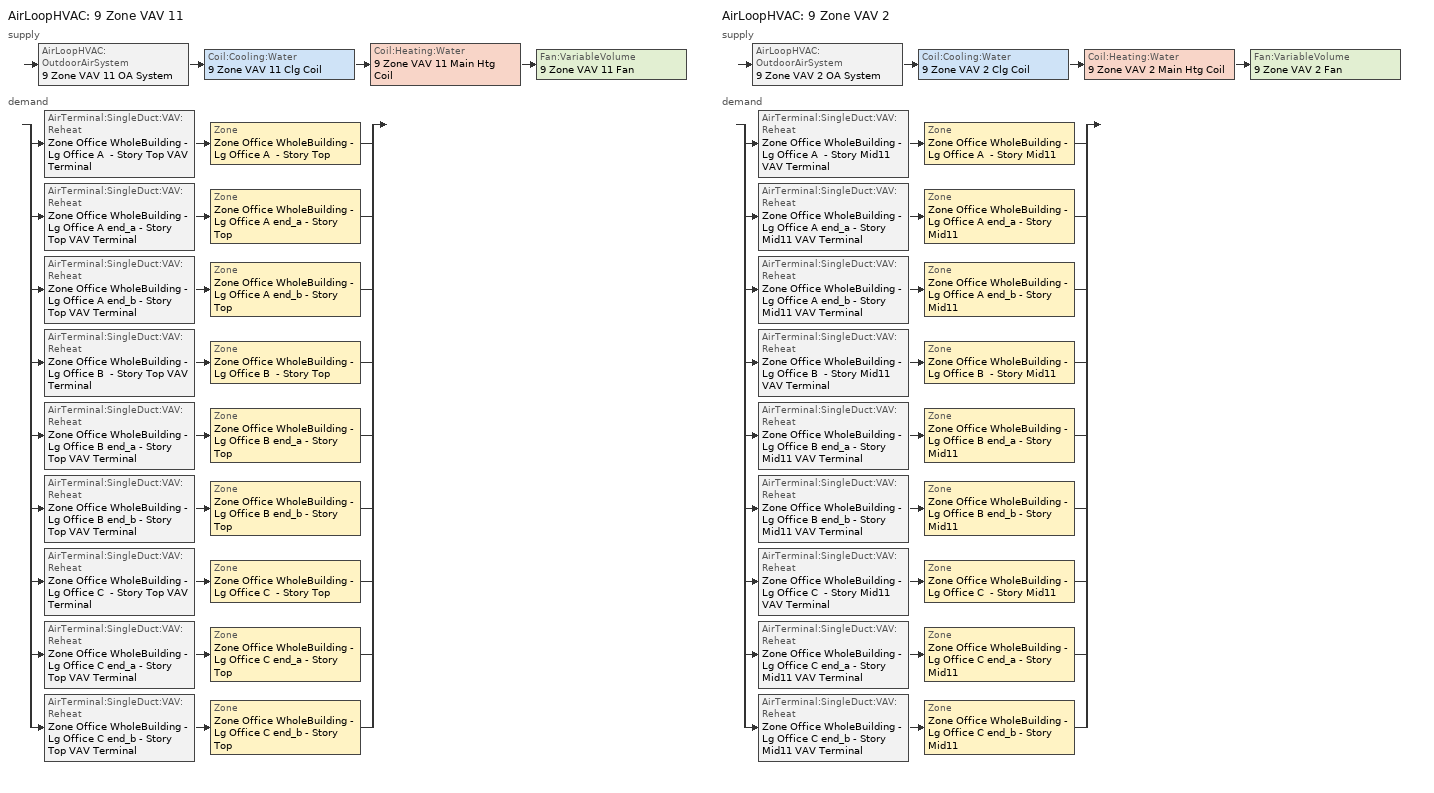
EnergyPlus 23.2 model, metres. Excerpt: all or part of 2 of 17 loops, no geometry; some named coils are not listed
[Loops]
AirLoopHVAC '9 Zone VAV 11'
 supply: AirLoopHVAC:OutdoorAirSystem '9 Zone VAV 11 OA System' > Coil:Cooling:Water '9 Zone VAV 11 Clg Coil' > Coil:Heating:Water '9 Zone VAV 11 Main Htg Coil' > Fan:VariableVolume '9 Zone VAV 11 Fan'
 demand: split
  | AirTerminal:SingleDuct:VAV:Reheat 'Zone Office WholeBuilding - Lg Office A  - Story Top VAV Terminal' > Zone 'Zone Office WholeBuilding - Lg Office A  - Story Top'
  | AirTerminal:SingleDuct:VAV:Reheat 'Zone Office WholeBuilding - Lg Office A end_a - Story Top VAV Terminal' > Zone 'Zone Office WholeBuilding - Lg Office A end_a - Story Top'
  | AirTerminal:SingleDuct:VAV:Reheat 'Zone Office WholeBuilding - Lg Office A end_b - Story Top VAV Terminal' > Zone 'Zone Office WholeBuilding - Lg Office A end_b - Story Top'
  | AirTerminal:SingleDuct:VAV:Reheat 'Zone Office WholeBuilding - Lg Office B  - Story Top VAV Terminal' > Zone 'Zone Office WholeBuilding - Lg Office B  - Story Top'
  | AirTerminal:SingleDuct:VAV:Reheat 'Zone Office WholeBuilding - Lg Office B end_a - Story Top VAV Terminal' > Zone 'Zone Office WholeBuilding - Lg Office B end_a - Story Top'
  | AirTerminal:SingleDuct:VAV:Reheat 'Zone Office WholeBuilding - Lg Office B end_b - Story Top VAV Terminal' > Zone 'Zone Office WholeBuilding - Lg Office B end_b - Story Top'
  | AirTerminal:SingleDuct:VAV:Reheat 'Zone Office WholeBuilding - Lg Office C  - Story Top VAV Terminal' > Zone 'Zone Office WholeBuilding - Lg Office C  - Story Top'
  | AirTerminal:SingleDuct:VAV:Reheat 'Zone Office WholeBuilding - Lg Office C end_a - Story Top VAV Terminal' > Zone 'Zone Office WholeBuilding - Lg Office C end_a - Story Top'
  | AirTerminal:SingleDuct:VAV:Reheat 'Zone Office WholeBuilding - Lg Office C end_b - Story Top VAV Terminal' > Zone 'Zone Office WholeBuilding - Lg Office C end_b - Story Top'
AirLoopHVAC '9 Zone VAV 2'
 supply: AirLoopHVAC:OutdoorAirSystem '9 Zone VAV 2 OA System' > Coil:Cooling:Water '9 Zone VAV 2 Clg Coil' > Coil:Heating:Water '9 Zone VAV 2 Main Htg Coil' > Fan:VariableVolume '9 Zone VAV 2 Fan'
 demand: split
  | AirTerminal:SingleDuct:VAV:Reheat 'Zone Office WholeBuilding - Lg Office A  - Story Mid11 VAV Terminal' > Zone 'Zone Office WholeBuilding - Lg Office A  - Story Mid11'
  | AirTerminal:SingleDuct:VAV:Reheat 'Zone Office WholeBuilding - Lg Office A end_a - Story Mid11 VAV Terminal' > Zone 'Zone Office WholeBuilding - Lg Office A end_a - Story Mid11'
  | AirTerminal:SingleDuct:VAV:Reheat 'Zone Office WholeBuilding - Lg Office A end_b - Story Mid11 VAV Terminal' > Zone 'Zone Office WholeBuilding - Lg Office A end_b - Story Mid11'
  | AirTerminal:SingleDuct:VAV:Reheat 'Zone Office WholeBuilding - Lg Office B  - Story Mid11 VAV Terminal' > Zone 'Zone Office WholeBuilding - Lg Office B  - Story Mid11'
  | AirTerminal:SingleDuct:VAV:Reheat 'Zone Office WholeBuilding - Lg Office B end_a - Story Mid11 VAV Terminal' > Zone 'Zone Office WholeBuilding - Lg Office B end_a - Story Mid11'
  | AirTerminal:SingleDuct:VAV:Reheat 'Zone Office WholeBuilding - Lg Office B end_b - Story Mid11 VAV Terminal' > Zone 'Zone Office WholeBuilding - Lg Office B end_b - Story Mid11'
  | AirTerminal:SingleDuct:VAV:Reheat 'Zone Office WholeBuilding - Lg Office C  - Story Mid11 VAV Terminal' > Zone 'Zone Office WholeBuilding - Lg Office C  - Story Mid11'
  | AirTerminal:SingleDuct:VAV:Reheat 'Zone Office WholeBuilding - Lg Office C end_a - Story Mid11 VAV Terminal' > Zone 'Zone Office WholeBuilding - Lg Office C end_a - Story Mid11'
  | AirTerminal:SingleDuct:VAV:Reheat 'Zone Office WholeBuilding - Lg Office C end_b - Story Mid11 VAV Terminal' > Zone 'Zone Office WholeBuilding - Lg Office C end_b - Story Mid11'
[ZoneControl:Thermostat] Temperature Difference Between Cutout And Setpoint {deltaC}=0
Name | Zone or ZoneList | Control Type Schedule | Control 1
Zone Office WholeBuilding - Lg Office A  - Story Mid11 Thermostat | Zone Office WholeBuilding - Lg Office A  - Story Mid11 | Zone Office WholeBuilding - Lg Office A  - Story Mid11 Thermostat Schedule | Office WholeBuilding - Lg Office - ComStock DOE Ref Pre-1980 Thermostat 3
Zone Office WholeBuilding - Lg Office A  - Story Top Thermostat | Zone Office WholeBuilding - Lg Office A  - Story Top | Zone Office WholeBuilding - Lg Office A  - Story Top Thermostat Schedule | Office WholeBuilding - Lg Office - ComStock DOE Ref Pre-1980 Thermostat 12
Zone Office WholeBuilding - Lg Office A end_a - Story Mid11 Thermostat | Zone Office WholeBuilding - Lg Office A end_a - Story Mid11 | Zone Office WholeBuilding - Lg Office A end_a - Story Mid11 Thermostat Schedule | Office WholeBuilding - Lg Office - ComStock DOE Ref Pre-1980 Thermostat 16
Zone Office WholeBuilding - Lg Office A end_a - Story Top Thermostat | Zone Office WholeBuilding - Lg Office A end_a - Story Top | Zone Office WholeBuilding - Lg Office A end_a - Story Top Thermostat Schedule | Office WholeBuilding - Lg Office - ComStock DOE Ref Pre-1980 Thermostat 25
Zone Office WholeBuilding - Lg Office A end_b - Story Mid11 Thermostat | Zone Office WholeBuilding - Lg Office A end_b - Story Mid11 | Zone Office WholeBuilding - Lg Office A end_b - Story Mid11 Thermostat Schedule | Office WholeBuilding - Lg Office - ComStock DOE Ref Pre-1980 Thermostat 28
Zone Office WholeBuilding - Lg Office A end_b - Story Top Thermostat | Zone Office WholeBuilding - Lg Office A end_b - Story Top | Zone Office WholeBuilding - Lg Office A end_b - Story Top Thermostat Schedule | Office WholeBuilding - Lg Office - ComStock DOE Ref Pre-1980 Thermostat 37
Zone Office WholeBuilding - Lg Office B  - Story Mid11 Thermostat | Zone Office WholeBuilding - Lg Office B  - Story Mid11 | Zone Office WholeBuilding - Lg Office B  - Story Mid11 Thermostat Schedule | Office WholeBuilding - Lg Office - ComStock DOE Ref Pre-1980 Thermostat 41
Zone Office WholeBuilding - Lg Office B  - Story Top Thermostat | Zone Office WholeBuilding - Lg Office B  - Story Top | Zone Office WholeBuilding - Lg Office B  - Story Top Thermostat Schedule | Office WholeBuilding - Lg Office - ComStock DOE Ref Pre-1980 Thermostat 50
Zone Office WholeBuilding - Lg Office B end_a - Story Mid11 Thermostat | Zone Office WholeBuilding - Lg Office B end_a - Story Mid11 | Zone Office WholeBuilding - Lg Office B end_a - Story Mid11 Thermostat Schedule | Office WholeBuilding - Lg Office - ComStock DOE Ref Pre-1980 Thermostat 54
Zone Office WholeBuilding - Lg Office B end_a - Story Top Thermostat | Zone Office WholeBuilding - Lg Office B end_a - Story Top | Zone Office WholeBuilding - Lg Office B end_a - Story Top Thermostat Schedule | Office WholeBuilding - Lg Office - ComStock DOE Ref Pre-1980 Thermostat 63
Zone Office WholeBuilding - Lg Office B end_b - Story Mid11 Thermostat | Zone Office WholeBuilding - Lg Office B end_b - Story Mid11 | Zone Office WholeBuilding - Lg Office B end_b - Story Mid11 Thermostat Schedule | Office WholeBuilding - Lg Office - ComStock DOE Ref Pre-1980 Thermostat 66
Zone Office WholeBuilding - Lg Office B end_b - Story Top Thermostat | Zone Office WholeBuilding - Lg Office B end_b - Story Top | Zone Office WholeBuilding - Lg Office B end_b - Story Top Thermostat Schedule | Office WholeBuilding - Lg Office - ComStock DOE Ref Pre-1980 Thermostat 75
Zone Office WholeBuilding - Lg Office C  - Story Mid11 Thermostat | Zone Office WholeBuilding - Lg Office C  - Story Mid11 | Zone Office WholeBuilding - Lg Office C  - Story Mid11 Thermostat Schedule | Office WholeBuilding - Lg Office - ComStock DOE Ref Pre-1980 Thermostat 79
Zone Office WholeBuilding - Lg Office C  - Story Top Thermostat | Zone Office WholeBuilding - Lg Office C  - Story Top | Zone Office WholeBuilding - Lg Office C  - Story Top Thermostat Schedule | Office WholeBuilding - Lg Office - ComStock DOE Ref Pre-1980 Thermostat 88
Zone Office WholeBuilding - Lg Office C end_a - Story Mid11 Thermostat | Zone Office WholeBuilding - Lg Office C end_a - Story Mid11 | Zone Office WholeBuilding - Lg Office C end_a - Story Mid11 Thermostat Schedule | Office WholeBuilding - Lg Office - ComStock DOE Ref Pre-1980 Thermostat 92
Zone Office WholeBuilding - Lg Office C end_a - Story Top Thermostat | Zone Office WholeBuilding - Lg Office C end_a - Story Top | Zone Office WholeBuilding - Lg Office C end_a - Story Top Thermostat Schedule | Office WholeBuilding - Lg Office - ComStock DOE Ref Pre-1980 Thermostat 101
Zone Office WholeBuilding - Lg Office C end_b - Story Mid11 Thermostat | Zone Office WholeBuilding - Lg Office C end_b - Story Mid11 | Zone Office WholeBuilding - Lg Office C end_b - Story Mid11 Thermostat Schedule | Office WholeBuilding - Lg Office - ComStock DOE Ref Pre-1980 Thermostat 104
Zone Office WholeBuilding - Lg Office C end_b - Story Top Thermostat | Zone Office WholeBuilding - Lg Office C end_b - Story Top | Zone Office WholeBuilding - Lg Office C end_b - Story Top Thermostat Schedule | Office WholeBuilding - Lg Office - ComStock DOE Ref Pre-1980 Thermostat 113
[ThermostatSetpoint:DualSetpoint] Heating Setpoint Temperature Schedule=Large Office HtgSetp; Cooling Setpoint Temperature Schedule=Large Office ClgSetp
Office WholeBuilding - Lg Office - ComStock DOE Ref Pre-1980 Thermostat 3; Office WholeBuilding - Lg Office - ComStock DOE Ref Pre-1980 Thermostat 12; Office WholeBuilding - Lg Office - ComStock DOE Ref Pre-1980 Thermostat 16; Office WholeBuilding - Lg Office - ComStock DOE Ref Pre-1980 Thermostat 25; Office WholeBuilding - Lg Office - ComStock DOE Ref Pre-1980 Thermostat 28; Office WholeBuilding - Lg Office - ComStock DOE Ref Pre-1980 Thermostat 37; Office WholeBuilding - Lg Office - ComStock DOE Ref Pre-1980 Thermostat 41; Office WholeBuilding - Lg Office - ComStock DOE Ref Pre-1980 Thermostat 50; Office WholeBuilding - Lg Office - ComStock DOE Ref Pre-1980 Thermostat 54; Office WholeBuilding - Lg Office - ComStock DOE Ref Pre-1980 Thermostat 63; Office WholeBuilding - Lg Office - ComStock DOE Ref Pre-1980 Thermostat 66; Office WholeBuilding - Lg Office - ComStock DOE Ref Pre-1980 Thermostat 75; Office WholeBuilding - Lg Office - ComStock DOE Ref Pre-1980 Thermostat 79; Office WholeBuilding - Lg Office - ComStock DOE Ref Pre-1980 Thermostat 88; Office WholeBuilding - Lg Office - ComStock DOE Ref Pre-1980 Thermostat 92; Office WholeBuilding - Lg Office - ComStock DOE Ref Pre-1980 Thermostat 101; Office WholeBuilding - Lg Office - ComStock DOE Ref Pre-1980 Thermostat 104; Office WholeBuilding - Lg Office - ComStock DOE Ref Pre-1980 Thermostat 113
[AirTerminal:SingleDuct:VAV:Reheat] Availability Schedule=Always On Discrete; Maximum Air Flow Rate {m3/s}=Autosize; Zone Minimum Air Flow Input Method=Constant; Constant Minimum Air Flow Fraction=0.3; Fixed Minimum Air Flow Rate {m3/s}=0; Maximum Hot Water or Steam Flow Rate {m3/s}=Autosize; Minimum Hot Water or Steam Flow Rate {m3/s}=0; Convergence Tolerance=0.001; Damper Heating Action=Normal; Maximum Flow per Zone Floor Area During Reheat {m3/s-m2}=Autocalculate; Maximum Flow Fraction During Reheat=Autocalculate; Maximum Reheat Air Temperature {C}=40
Name | Reheat Coil
Zone Office WholeBuilding - Lg Office A  - Story Mid11 VAV Terminal | Zone Office WholeBuilding - Lg Office A  - Story Mid11 Reheat Coil
Zone Office WholeBuilding - Lg Office A  - Story Top VAV Terminal | Zone Office WholeBuilding - Lg Office A  - Story Top Reheat Coil
Zone Office WholeBuilding - Lg Office A end_a - Story Mid11 VAV Terminal | Zone Office WholeBuilding - Lg Office A end_a - Story Mid11 Reheat Coil
Zone Office WholeBuilding - Lg Office A end_a - Story Top VAV Terminal | Zone Office WholeBuilding - Lg Office A end_a - Story Top Reheat Coil
Zone Office WholeBuilding - Lg Office A end_b - Story Mid11 VAV Terminal | Zone Office WholeBuilding - Lg Office A end_b - Story Mid11 Reheat Coil
Zone Office WholeBuilding - Lg Office A end_b - Story Top VAV Terminal | Zone Office WholeBuilding - Lg Office A end_b - Story Top Reheat Coil
Zone Office WholeBuilding - Lg Office B  - Story Mid11 VAV Terminal | Zone Office WholeBuilding - Lg Office B  - Story Mid11 Reheat Coil
Zone Office WholeBuilding - Lg Office B  - Story Top VAV Terminal | Zone Office WholeBuilding - Lg Office B  - Story Top Reheat Coil
Zone Office WholeBuilding - Lg Office B end_a - Story Mid11 VAV Terminal | Zone Office WholeBuilding - Lg Office B end_a - Story Mid11 Reheat Coil
Zone Office WholeBuilding - Lg Office B end_a - Story Top VAV Terminal | Zone Office WholeBuilding - Lg Office B end_a - Story Top Reheat Coil
Zone Office WholeBuilding - Lg Office B end_b - Story Mid11 VAV Terminal | Zone Office WholeBuilding - Lg Office B end_b - Story Mid11 Reheat Coil
Zone Office WholeBuilding - Lg Office B end_b - Story Top VAV Terminal | Zone Office WholeBuilding - Lg Office B end_b - Story Top Reheat Coil
Zone Office WholeBuilding - Lg Office C  - Story Mid11 VAV Terminal | Zone Office WholeBuilding - Lg Office C  - Story Mid11 Reheat Coil
Zone Office WholeBuilding - Lg Office C  - Story Top VAV Terminal | Zone Office WholeBuilding - Lg Office C  - Story Top Reheat Coil
Zone Office WholeBuilding - Lg Office C end_a - Story Mid11 VAV Terminal | Zone Office WholeBuilding - Lg Office C end_a - Story Mid11 Reheat Coil
Zone Office WholeBuilding - Lg Office C end_a - Story Top VAV Terminal | Zone Office WholeBuilding - Lg Office C end_a - Story Top Reheat Coil
Zone Office WholeBuilding - Lg Office C end_b - Story Mid11 VAV Terminal | Zone Office WholeBuilding - Lg Office C end_b - Story Mid11 Reheat Coil
Zone Office WholeBuilding - Lg Office C end_b - Story Top VAV Terminal | Zone Office WholeBuilding - Lg Office C end_b - Story Top Reheat Coil
[Coil:Heating:Water] Availability Schedule=Always On Discrete; U-Factor Times Area Value {W/K}=Autosize; Maximum Water Flow Rate {m3/s}=Autosize; Performance Input Method=UFactorTimesAreaAndDesignWaterFlowRate; Rated Capacity {W}=Autosize; Rated Inlet Water Temperature {C}=82.2222; Rated Inlet Air Temperature {C}=7.22222; Rated Outlet Water Temperature {C}=71.1111; Rated Outlet Air Temperature {C}=12.7778; Rated Ratio for Air and Water Convection=0.5
9 Zone VAV 11 Main Htg Coil; 9 Zone VAV 2 Main Htg Coil
[Zone equipment]
Zone Office WholeBuilding - Lg Office A  - Story Mid11: Zone Office WholeBuilding - Lg Office A  - Story Mid11 VAV Terminal
Zone Office WholeBuilding - Lg Office A  - Story Top: Zone Office WholeBuilding - Lg Office A  - Story Top VAV Terminal
Zone Office WholeBuilding - Lg Office A end_a - Story Mid11: Zone Office WholeBuilding - Lg Office A end_a - Story Mid11 VAV Terminal
Zone Office WholeBuilding - Lg Office A end_a - Story Top: Zone Office WholeBuilding - Lg Office A end_a - Story Top VAV Terminal
Zone Office WholeBuilding - Lg Office A end_b - Story Mid11: Zone Office WholeBuilding - Lg Office A end_b - Story Mid11 VAV Terminal
Zone Office WholeBuilding - Lg Office A end_b - Story Top: Zone Office WholeBuilding - Lg Office A end_b - Story Top VAV Terminal
Zone Office WholeBuilding - Lg Office B  - Story Mid11: Zone Office WholeBuilding - Lg Office B  - Story Mid11 VAV Terminal
Zone Office WholeBuilding - Lg Office B  - Story Top: Zone Office WholeBuilding - Lg Office B  - Story Top VAV Terminal
Zone Office WholeBuilding - Lg Office B end_a - Story Mid11: Zone Office WholeBuilding - Lg Office B end_a - Story Mid11 VAV Terminal
Zone Office WholeBuilding - Lg Office B end_a - Story Top: Zone Office WholeBuilding - Lg Office B end_a - Story Top VAV Terminal
Zone Office WholeBuilding - Lg Office B end_b - Story Mid11: Zone Office WholeBuilding - Lg Office B end_b - Story Mid11 VAV Terminal
Zone Office WholeBuilding - Lg Office B end_b - Story Top: Zone Office WholeBuilding - Lg Office B end_b - Story Top VAV Terminal
Zone Office WholeBuilding - Lg Office C  - Story Mid11: Zone Office WholeBuilding - Lg Office C  - Story Mid11 VAV Terminal
Zone Office WholeBuilding - Lg Office C  - Story Top: Zone Office WholeBuilding - Lg Office C  - Story Top VAV Terminal
Zone Office WholeBuilding - Lg Office C end_a - Story Mid11: Zone Office WholeBuilding - Lg Office C end_a - Story Mid11 VAV Terminal
Zone Office WholeBuilding - Lg Office C end_a - Story Top: Zone Office WholeBuilding - Lg Office C end_a - Story Top VAV Terminal
Zone Office WholeBuilding - Lg Office C end_b - Story Mid11: Zone Office WholeBuilding - Lg Office C end_b - Story Mid11 VAV Terminal
Zone Office WholeBuilding - Lg Office C end_b - Story Top: Zone Office WholeBuilding - Lg Office C end_b - Story Top VAV Terminal
[Sizing:Zone] Zone Cooling Design Supply Air Temperature Input Method=SupplyAirTemperature; Zone Cooling Design Supply Air Temperature {C}=12.7778; Zone Cooling Design Supply Air Temperature Difference {deltaC}=11.11; Zone Heating Design Supply Air Temperature Input Method=SupplyAirTemperature; Zone Heating Design Supply Air Temperature {C}=40; Zone Heating Design Supply Air Temperature Difference {deltaC}=11.11; Zone Cooling Design Supply Air Humidity Ratio {kgWater/kgDryAir}=0.0085; Zone Heating Design Supply Air Humidity Ratio {kgWater/kgDryAir}=0.008; Cooling Design Air Flow Method=DesignDayWithLimit; Cooling Design Air Flow Rate {m3/s}=0; Cooling Minimum Air Flow per Zone Floor Area {m3/s-m2}=0.000762; Cooling Minimum Air Flow {m3/s}=0; Cooling Minimum Air Flow Fraction=0; Heating Design Air Flow Method=DesignDay; Heating Design Air Flow Rate {m3/s}=0; Heating Maximum Air Flow per Zone Floor Area {m3/s-m2}=0.002032; Heating Maximum Air Flow {m3/s}=0.141576; Heating Maximum Air Flow Fraction=0.3; Account for Dedicated Outdoor Air System=No; Zone Load Sizing Method=Sensible Load Only No Latent Load; Zone Latent Cooling Design Supply Air Humidity Ratio Input Method=HumidityRatioDifference; Zone Cooling Design Supply Air Humidity Ratio Difference {kgWater/kgDryAir}=0.005; Zone Latent Heating Design Supply Air Humidity Ratio Input Method=HumidityRatioDifference; Zone Humidification Design Supply Air Humidity Ratio Difference {kgWater/kgDryAir}=0.005
Name | Design Specification Outdoor Air Object
Zone Office WholeBuilding - Lg Office A  - Story Mid11 | Zone Office WholeBuilding - Lg Office A  - Story Mid11 DSOA Space List
Zone Office WholeBuilding - Lg Office A  - Story Top | Zone Office WholeBuilding - Lg Office A  - Story Top DSOA Space List
Zone Office WholeBuilding - Lg Office A end_a - Story Mid11 | Zone Office WholeBuilding - Lg Office A end_a - Story Mid11 DSOA Space List
Zone Office WholeBuilding - Lg Office A end_a - Story Top | Zone Office WholeBuilding - Lg Office A end_a - Story Top DSOA Space List
Zone Office WholeBuilding - Lg Office A end_b - Story Mid11 | Zone Office WholeBuilding - Lg Office A end_b - Story Mid11 DSOA Space List
Zone Office WholeBuilding - Lg Office A end_b - Story Top | Zone Office WholeBuilding - Lg Office A end_b - Story Top DSOA Space List
Zone Office WholeBuilding - Lg Office B  - Story Mid11 | Zone Office WholeBuilding - Lg Office B  - Story Mid11 DSOA Space List
Zone Office WholeBuilding - Lg Office B  - Story Top | Zone Office WholeBuilding - Lg Office B  - Story Top DSOA Space List
Zone Office WholeBuilding - Lg Office B end_a - Story Mid11 | Zone Office WholeBuilding - Lg Office B end_a - Story Mid11 DSOA Space List
Zone Office WholeBuilding - Lg Office B end_a - Story Top | Zone Office WholeBuilding - Lg Office B end_a - Story Top DSOA Space List
Zone Office WholeBuilding - Lg Office B end_b - Story Mid11 | Zone Office WholeBuilding - Lg Office B end_b - Story Mid11 DSOA Space List
Zone Office WholeBuilding - Lg Office B end_b - Story Top | Zone Office WholeBuilding - Lg Office B end_b - Story Top DSOA Space List
Zone Office WholeBuilding - Lg Office C  - Story Mid11 | Zone Office WholeBuilding - Lg Office C  - Story Mid11 DSOA Space List
Zone Office WholeBuilding - Lg Office C  - Story Top | Zone Office WholeBuilding - Lg Office C  - Story Top DSOA Space List
Zone Office WholeBuilding - Lg Office C end_a - Story Mid11 | Zone Office WholeBuilding - Lg Office C end_a - Story Mid11 DSOA Space List
Zone Office WholeBuilding - Lg Office C end_a - Story Top | Zone Office WholeBuilding - Lg Office C end_a - Story Top DSOA Space List
Zone Office WholeBuilding - Lg Office C end_b - Story Mid11 | Zone Office WholeBuilding - Lg Office C end_b - Story Mid11 DSOA Space List
Zone Office WholeBuilding - Lg Office C end_b - Story Top | Zone Office WholeBuilding - Lg Office C end_b - Story Top DSOA Space List
[Controller:MechanicalVentilation] Availability Schedule=Always On Discrete; Demand Controlled Ventilation=No; System Outdoor Air Method=ZoneSum; Design Specification Outdoor Air Object Name 1=Office WholeBuilding - Lg Office Ventilation; Design Specification Outdoor Air Object Name 2=Office WholeBuilding - Lg Office Ventilation; Design Specification Outdoor Air Object Name 3=Office WholeBuilding - Lg Office Ventilation; Design Specification Outdoor Air Object Name 4=Office WholeBuilding - Lg Office Ventilation; Design Specification Outdoor Air Object Name 5=Office WholeBuilding - Lg Office Ventilation; Design Specification Outdoor Air Object Name 6=Office WholeBuilding - Lg Office Ventilation; Design Specification Outdoor Air Object Name 7=Office WholeBuilding - Lg Office Ventilation; Design Specification Outdoor Air Object Name 8=Office WholeBuilding - Lg Office Ventilation; Design Specification Outdoor Air Object Name 9=Office WholeBuilding - Lg Office Ventilation
Name | Zone or ZoneList Name 1 | Zone or ZoneList Name 2 | Zone or ZoneList Name 3 | Zone or ZoneList Name 4 | Zone or ZoneList Name 5 | Zone or ZoneList Name 6 | Zone or ZoneList Name 7 | Zone or ZoneList Name 8 | Zone or ZoneList Name 9
9 Zone VAV 2 Vent Controller | Zone Office WholeBuilding - Lg Office A  - Story Mid11 | Zone Office WholeBuilding - Lg Office A end_a - Story Mid11 | Zone Office WholeBuilding - Lg Office A end_b - Story Mid11 | Zone Office WholeBuilding - Lg Office B  - Story Mid11 | Zone Office WholeBuilding - Lg Office B end_a - Story Mid11 | Zone Office WholeBuilding - Lg Office B end_b - Story Mid11 | Zone Office WholeBuilding - Lg Office C  - Story Mid11 | Zone Office WholeBuilding - Lg Office C end_a - Story Mid11 | Zone Office WholeBuilding - Lg Office C end_b - Story Mid11
9 Zone VAV 11 Vent Controller | Zone Office WholeBuilding - Lg Office A  - Story Top | Zone Office WholeBuilding - Lg Office A end_a - Story Top | Zone Office WholeBuilding - Lg Office A end_b - Story Top | Zone Office WholeBuilding - Lg Office B  - Story Top | Zone Office WholeBuilding - Lg Office B end_a - Story Top | Zone Office WholeBuilding - Lg Office B end_b - Story Top | Zone Office WholeBuilding - Lg Office C  - Story Top | Zone Office WholeBuilding - Lg Office C end_a - Story Top | Zone Office WholeBuilding - Lg Office C end_b - Story Top
[DesignSpecification:OutdoorAir]
Office WholeBuilding - Lg Office Ventilation: Outdoor Air Method=Sum; Outdoor Air Flow per Person {m3/s-person}=0.00943895; Outdoor Air Flow per Zone Floor Area {m3/s-m2}=0; Outdoor Air Flow per Zone {m3/s}=0; Outdoor Air Flow Air Changes per Hour {1/hr}=0
[DesignSpecification:OutdoorAir:SpaceList] Space Design Specification Outdoor Air Object Name 1=Office WholeBuilding - Lg Office Ventilation
Name | Space Name 1
Zone Office WholeBuilding - Lg Office A  - Story Mid11 DSOA Space List | Office WholeBuilding - Lg Office A  - Story Mid11
Zone Office WholeBuilding - Lg Office A  - Story Top DSOA Space List | Office WholeBuilding - Lg Office A  - Story Top
Zone Office WholeBuilding - Lg Office A end_a - Story Mid11 DSOA Space List | Office WholeBuilding - Lg Office A end_a - Story Mid11
Zone Office WholeBuilding - Lg Office A end_a - Story Top DSOA Space List | Office WholeBuilding - Lg Office A end_a - Story Top
Zone Office WholeBuilding - Lg Office A end_b - Story Mid11 DSOA Space List | Office WholeBuilding - Lg Office A end_b - Story Mid11
Zone Office WholeBuilding - Lg Office A end_b - Story Top DSOA Space List | Office WholeBuilding - Lg Office A end_b - Story Top
Zone Office WholeBuilding - Lg Office B  - Story Mid11 DSOA Space List | Office WholeBuilding - Lg Office B  - Story Mid11
Zone Office WholeBuilding - Lg Office B  - Story Top DSOA Space List | Office WholeBuilding - Lg Office B  - Story Top
Zone Office WholeBuilding - Lg Office B end_a - Story Mid11 DSOA Space List | Office WholeBuilding - Lg Office B end_a - Story Mid11
Zone Office WholeBuilding - Lg Office B end_a - Story Top DSOA Space List | Office WholeBuilding - Lg Office B end_a - Story Top
Zone Office WholeBuilding - Lg Office B end_b - Story Mid11 DSOA Space List | Office WholeBuilding - Lg Office B end_b - Story Mid11
Zone Office WholeBuilding - Lg Office B end_b - Story Top DSOA Space List | Office WholeBuilding - Lg Office B end_b - Story Top
Zone Office WholeBuilding - Lg Office C  - Story Mid11 DSOA Space List | Office WholeBuilding - Lg Office C  - Story Mid11
Zone Office WholeBuilding - Lg Office C  - Story Top DSOA Space List | Office WholeBuilding - Lg Office C  - Story Top
Zone Office WholeBuilding - Lg Office C end_a - Story Mid11 DSOA Space List | Office WholeBuilding - Lg Office C end_a - Story Mid11
Zone Office WholeBuilding - Lg Office C end_a - Story Top DSOA Space List | Office WholeBuilding - Lg Office C end_a - Story Top
Zone Office WholeBuilding - Lg Office C end_b - Story Mid11 DSOA Space List | Office WholeBuilding - Lg Office C end_b - Story Mid11
Zone Office WholeBuilding - Lg Office C end_b - Story Top DSOA Space List | Office WholeBuilding - Lg Office C end_b - Story Top
[AirLoopHVAC] Design Supply Air Flow Rate {m3/s}=AutoSize; Design Return Air Flow Fraction of Supply Air Flow=1
9 Zone VAV 11; 9 Zone VAV 2
[Sizing:System] Type of Load to Size On=Sensible; Design Outdoor Air Flow Rate {m3/s}=Autosize; Central Heating Maximum System Air Flow Ratio=0.3; Preheat Design Temperature {C}=7.22222; Preheat Design Humidity Ratio {kgWater/kgDryAir}=0.008; Precool Design Temperature {C}=12.7778; Precool Design Humidity Ratio {kgWater/kgDryAir}=0.008; Central Cooling Design Supply Air Temperature {C}=12.7778; Central Heating Design Supply Air Temperature {C}=12.7778; Type of Zone Sum to Use=Coincident; 100% Outdoor Air in Cooling=No; 100% Outdoor Air in Heating=No; Central Cooling Design Supply Air Humidity Ratio {kgWater/kgDryAir}=0.0085; Central Heating Design Supply Air Humidity Ratio {kgWater/kgDryAir}=0.008; Cooling Supply Air Flow Rate Method=DesignDay; Cooling Supply Air Flow Rate {m3/s}=0; Cooling Supply Air Flow Rate Per Floor Area {m3/s-m2}=0.00996765; Cooling Fraction of Autosized Cooling Supply Air Flow Rate=1; Cooling Supply Air Flow Rate Per Unit Cooling Capacity {m3/s-W}=3.94755e-05; Heating Supply Air Flow Rate Method=DesignDay; Heating Supply Air Flow Rate {m3/s}=0; Heating Supply Air Flow Rate Per Floor Area {m3/s-m2}=0.00996765; Heating Fraction of Autosized Heating Supply Air Flow Rate=1; Heating Fraction of Autosized Cooling Supply Air Flow Rate=1; Heating Supply Air Flow Rate Per Unit Heating Capacity {m3/s-W}=3.15882e-05; System Outdoor Air Method=ZoneSum; Zone Maximum Outdoor Air Fraction=1; Cooling Design Capacity Method=CoolingDesignCapacity; Cooling Design Capacity {W}=Autosize; Cooling Design Capacity Per Floor Area {W/m2}=234.7; Fraction of Autosized Cooling Design Capacity=1; Heating Design Capacity Method=HeatingDesignCapacity; Heating Design Capacity {W}=Autosize; Heating Design Capacity Per Floor Area {W/m2}=157; Fraction of Autosized Heating Design Capacity=1; Central Cooling Capacity Control Method=OnOff; Occupant Diversity=Autosize
9 Zone VAV 11; 9 Zone VAV 2
[Controller:WaterCoil] Control Variable=Temperature; Actuator Variable=Flow; Maximum Actuated Flow {m3/s}=Autosize; Minimum Actuated Flow {m3/s}=0
Name | Action | Controller Convergence Tolerance {deltaC}
9 Zone VAV 11 Clg Coil Controller; 9 Zone VAV 2 Clg Coil Controller | Reverse | Autosize
9 Zone VAV 11 Main Htg Coil Controller; 9 Zone VAV 2 Main Htg Coil Controller | Normal | 0.0001
[Controller:OutdoorAir] Minimum Outdoor Air Flow Rate {m3/s}=Autosize; Maximum Outdoor Air Flow Rate {m3/s}=Autosize; Economizer Control Type=NoEconomizer; Economizer Control Action Type=ModulateFlow; Economizer Maximum Limit Dry-Bulb Temperature {C}=12.7778; Economizer Maximum Limit Enthalpy {J/kg}=64000; Lockout Type=LockoutWithHeating; Minimum Limit Type=FixedMinimum; Minimum Outdoor Air Schedule=Always On Discrete; High Humidity Control=No; Control High Indoor Humidity Based on Outdoor Humidity Ratio=Yes; Heat Recovery Bypass Control Type=BypassWhenWithinEconomizerLimits; Economizer Operation Staging=InterlockedWithMechanicalCooling
Name | Mechanical Ventilation Controller
9 Zone VAV 11 OA Controller | 9 Zone VAV 11 Vent Controller
9 Zone VAV 2 OA Controller | 9 Zone VAV 2 Vent Controller
[SetpointManager:MixedAir] Control Variable=Temperature
Name | Setpoint Node or NodeList
9 Zone VAV 11 Mixed Air Node OS Default SPM | 9 Zone VAV 11 Mixed Air Node
9 Zone VAV 11 Clg Coil Outlet Air Node OS Default SPM | 9 Zone VAV 11 Clg Coil Outlet Air Node
9 Zone VAV 11 Main Htg Coil Outlet Air Node OS Default SPM | 9 Zone VAV 11 Main Htg Coil Outlet Air Node
9 Zone VAV 2 Mixed Air Node OS Default SPM | 9 Zone VAV 2 Mixed Air Node
9 Zone VAV 2 Clg Coil Outlet Air Node OS Default SPM | 9 Zone VAV 2 Clg Coil Outlet Air Node
9 Zone VAV 2 Main Htg Coil Outlet Air Node OS Default SPM | 9 Zone VAV 2 Main Htg Coil Outlet Air Node
[Coil:Cooling:Water] Availability Schedule=Always On Discrete; Design Water Flow Rate {m3/s}=Autosize; Design Air Flow Rate {m3/s}=Autosize; Design Inlet Water Temperature {C}=Autosize; Design Inlet Air Temperature {C}=Autosize; Design Outlet Air Temperature {C}=Autosize; Design Inlet Air Humidity Ratio {kgWater/kgDryAir}=Autosize; Design Outlet Air Humidity Ratio {kgWater/kgDryAir}=Autosize; Type of Analysis=SimpleAnalysis; Heat Exchanger Configuration=CrossFlow
9 Zone VAV 11 Clg Coil; 9 Zone VAV 2 Clg Coil
[Fan:VariableVolume] Fan Total Efficiency=0.6006; Pressure Rise {Pa}=1574.24; Maximum Flow Rate {m3/s}=AutoSize; Fan Power Minimum Flow Rate Input Method=Fraction; Fan Power Minimum Flow Fraction=0.25; Fan Power Minimum Air Flow Rate {m3/s}=0; Motor Efficiency=0.924; Motor In Airstream Fraction=1; Fan Power Coefficient 1=0.189848; Fan Power Coefficient 2=0.31447; Fan Power Coefficient 3=0.495682; Fan Power Coefficient 4=0; Fan Power Coefficient 5=0
Name | Availability Schedule
9 Zone VAV 11 Fan | 9 Zone VAV 11 Occ Sch
9 Zone VAV 2 Fan | 9 Zone VAV 2 Occ Sch
[SetpointManager:Scheduled] Control Variable=Temperature; Schedule=Supply Air Temp - 55.0F
Name | Setpoint Node or NodeList
9 Zone VAV 11 Supply Air Setpoint Manager | 9 Zone VAV 11 Supply Outlet Node
9 Zone VAV 2 Supply Air Setpoint Manager | 9 Zone VAV 2 Supply Outlet Node
[Schedule:Day:Interval]
Large Office HtgSetp Default: Average, 02:45, 15.6, 19:45, 21, 24:00, 15.6
Large Office HtgSetp Sat Day: Average, 02:45, 15.6, 24:00, 21
Large Office HtgSetp SmrDsn|Sun Day: Average, 04:45, 15.6, 24:00, 15.6
Large Office HtgSetp Summer Design Day: No, 24:00, 15.6
Large Office HtgSetp Winter Design Day: No, 24:00, 21
Large Office ClgSetp Default: Average, 02:45, 26.7, 19:45, 24, 24:00, 26.7
Large Office ClgSetp Sat Day: Average, 02:45, 26.7, 24:00, 24
Large Office ClgSetp WntrDsn|Sun Day: Average, 04:45, 26.7, 24:00, 26.7
Large Office ClgSetp Summer Design Day: No, 06:00, 26.7, 22:00, 24, 24:00, 26.7
Large Office ClgSetp Winter Design Day: No, 24:00, 26.7
9 Zone VAV 11 Occ Sch Default; 9 Zone VAV 2 Occ Sch Default: No, 03:30, 0, 18:15, 1, 24:00, 0
9 Zone VAV 11 Occ Sch Saturday; 9 Zone VAV 2 Occ Sch Saturday: No, 03:45, 0, 20:22, 1, 24:00, 0
9 Zone VAV 11 Occ Sch Summer Design Day; 9 Zone VAV 11 Occ Sch Winter Design Day; 9 Zone VAV 2 Occ Sch Summer Design Day; 9 Zone VAV 2 Occ Sch Winter Design Day: No, 24:00, 1
9 Zone VAV 11 Occ Sch Sunday; 9 Zone VAV 2 Occ Sch Sunday: No, 24:00, 0
autogen Supply Air Temp - 55.0F 0_day_sch; autogen Supply Air Temp - 55.0F 1_day_sch; Supply Air Temp - 55.0F Default: Average, 24:00, 12.7778
[Schedule:Week:Daily]
Large Office HtgSetp Week Rule - Jan1-Jan6: Large Office HtgSetp Default, Large Office HtgSetp Default, Large Office HtgSetp Default, Large Office HtgSetp Default, Large Office HtgSetp Default, Large Office HtgSetp Default, Large Office HtgSetp Sat Day, Large Office HtgSetp Default, Large Office HtgSetp Summer Design Day, Large Office HtgSetp Winter Design Day, Large Office HtgSetp Default, Large Office HtgSetp Default
Large Office HtgSetp Week Rule - Jan7-Dec31: Large Office HtgSetp SmrDsn|Sun Day, Large Office HtgSetp Default, Large Office HtgSetp Default, Large Office HtgSetp Default, Large Office HtgSetp Default, Large Office HtgSetp Default, Large Office HtgSetp Sat Day, Large Office HtgSetp Default, Large Office HtgSetp Summer Design Day, Large Office HtgSetp Winter Design Day, Large Office HtgSetp Default, Large Office HtgSetp Default
Large Office ClgSetp Week Rule - Jan1-Jan6: Large Office ClgSetp Default, Large Office ClgSetp Default, Large Office ClgSetp Default, Large Office ClgSetp Default, Large Office ClgSetp Default, Large Office ClgSetp Default, Large Office ClgSetp Sat Day, Large Office ClgSetp Default, Large Office ClgSetp Summer Design Day, Large Office ClgSetp Winter Design Day, Large Office ClgSetp Default, Large Office ClgSetp Default
Large Office ClgSetp Week Rule - Jan7-Dec31: Large Office ClgSetp WntrDsn|Sun Day, Large Office ClgSetp Default, Large Office ClgSetp Default, Large Office ClgSetp Default, Large Office ClgSetp Default, Large Office ClgSetp Default, Large Office ClgSetp Sat Day, Large Office ClgSetp Default, Large Office ClgSetp Summer Design Day, Large Office ClgSetp Winter Design Day, Large Office ClgSetp Default, Large Office ClgSetp Default
9 Zone VAV 11 Occ Sch Week Rule - Jan1-Jan6: 9 Zone VAV 11 Occ Sch Default, 9 Zone VAV 11 Occ Sch Default, 9 Zone VAV 11 Occ Sch Default, 9 Zone VAV 11 Occ Sch Default, 9 Zone VAV 11 Occ Sch Default, 9 Zone VAV 11 Occ Sch Default, 9 Zone VAV 11 Occ Sch Saturday, 9 Zone VAV 11 Occ Sch Default, 9 Zone VAV 11 Occ Sch Summer Design Day, 9 Zone VAV 11 Occ Sch Winter Design Day, 9 Zone VAV 11 Occ Sch Default, 9 Zone VAV 11 Occ Sch Default
9 Zone VAV 11 Occ Sch Week Rule - Jan7-Dec31: 9 Zone VAV 11 Occ Sch Sunday, 9 Zone VAV 11 Occ Sch Default, 9 Zone VAV 11 Occ Sch Default, 9 Zone VAV 11 Occ Sch Default, 9 Zone VAV 11 Occ Sch Default, 9 Zone VAV 11 Occ Sch Default, 9 Zone VAV 11 Occ Sch Saturday, 9 Zone VAV 11 Occ Sch Default, 9 Zone VAV 11 Occ Sch Summer Design Day, 9 Zone VAV 11 Occ Sch Winter Design Day, 9 Zone VAV 11 Occ Sch Default, 9 Zone VAV 11 Occ Sch Default
9 Zone VAV 2 Occ Sch Week Rule - Jan1-Jan6: 9 Zone VAV 2 Occ Sch Default, 9 Zone VAV 2 Occ Sch Default, 9 Zone VAV 2 Occ Sch Default, 9 Zone VAV 2 Occ Sch Default, 9 Zone VAV 2 Occ Sch Default, 9 Zone VAV 2 Occ Sch Default, 9 Zone VAV 2 Occ Sch Saturday, 9 Zone VAV 2 Occ Sch Default, 9 Zone VAV 2 Occ Sch Summer Design Day, 9 Zone VAV 2 Occ Sch Winter Design Day, 9 Zone VAV 2 Occ Sch Default, 9 Zone VAV 2 Occ Sch Default
9 Zone VAV 2 Occ Sch Week Rule - Jan7-Dec31: 9 Zone VAV 2 Occ Sch Sunday, 9 Zone VAV 2 Occ Sch Default, 9 Zone VAV 2 Occ Sch Default, 9 Zone VAV 2 Occ Sch Default, 9 Zone VAV 2 Occ Sch Default, 9 Zone VAV 2 Occ Sch Default, 9 Zone VAV 2 Occ Sch Saturday, 9 Zone VAV 2 Occ Sch Default, 9 Zone VAV 2 Occ Sch Summer Design Day, 9 Zone VAV 2 Occ Sch Winter Design Day, 9 Zone VAV 2 Occ Sch Default, 9 Zone VAV 2 Occ Sch Default
Supply Air Temp - 55.0F Week Rule - Jan1-Jan6: Supply Air Temp - 55.0F Default, Supply Air Temp - 55.0F Default, Supply Air Temp - 55.0F Default, Supply Air Temp - 55.0F Default, Supply Air Temp - 55.0F Default, Supply Air Temp - 55.0F Default, autogen Supply Air Temp - 55.0F 0_day_sch, Supply Air Temp - 55.0F Default, Supply Air Temp - 55.0F Default, Supply Air Temp - 55.0F Default, Supply Air Temp - 55.0F Default, Supply Air Temp - 55.0F Default
Supply Air Temp - 55.0F Week Rule - Jan7-Dec31: autogen Supply Air Temp - 55.0F 1_day_sch, Supply Air Temp - 55.0F Default, Supply Air Temp - 55.0F Default, Supply Air Temp - 55.0F Default, Supply Air Temp - 55.0F Default, Supply Air Temp - 55.0F Default, autogen Supply Air Temp - 55.0F 0_day_sch, Supply Air Temp - 55.0F Default, Supply Air Temp - 55.0F Default, Supply Air Temp - 55.0F Default, Supply Air Temp - 55.0F Default, Supply Air Temp - 55.0F Default
[Schedule:Year]
Large Office HtgSetp: Large Office HtgSetp Week Rule - Jan1-Jan6, 1, 1, 1, 6, Large Office HtgSetp Week Rule - Jan7-Dec31, 1, 7, 12, 31
Large Office ClgSetp: Large Office ClgSetp Week Rule - Jan1-Jan6, 1, 1, 1, 6, Large Office ClgSetp Week Rule - Jan7-Dec31, 1, 7, 12, 31
9 Zone VAV 11 Occ Sch: 9 Zone VAV 11 Occ Sch Week Rule - Jan1-Jan6, 1, 1, 1, 6, 9 Zone VAV 11 Occ Sch Week Rule - Jan7-Dec31, 1, 7, 12, 31
9 Zone VAV 2 Occ Sch: 9 Zone VAV 2 Occ Sch Week Rule - Jan1-Jan6, 1, 1, 1, 6, 9 Zone VAV 2 Occ Sch Week Rule - Jan7-Dec31, 1, 7, 12, 31
Supply Air Temp - 55.0F: Supply Air Temp - 55.0F Week Rule - Jan1-Jan6, 1, 1, 1, 6, Supply Air Temp - 55.0F Week Rule - Jan7-Dec31, 1, 7, 12, 31
[Schedule:Compact]
Zone Office WholeBuilding - Lg Office A  - Story Mid11 Thermostat Schedule; Zone Office WholeBuilding - Lg Office A  - Story Top Thermostat Schedule; Zone Office WholeBuilding - Lg Office A end_a - Story Mid11 Thermostat Schedule; Zone Office WholeBuilding - Lg Office A end_a - Story Top Thermostat Schedule; Zone Office WholeBuilding - Lg Office A end_b - Story Mid11 Thermostat Schedule; Zone Office WholeBuilding - Lg Office A end_b - Story Top Thermostat Schedule; Zone Office WholeBuilding - Lg Office B  - Story Mid11 Thermostat Schedule; Zone Office WholeBuilding - Lg Office B  - Story Top Thermostat Schedule; Zone Office WholeBuilding - Lg Office B end_a - Story Mid11 Thermostat Schedule; Zone Office WholeBuilding - Lg Office B end_a - Story Top Thermostat Schedule; Zone Office WholeBuilding - Lg Office B end_b - Story Mid11 Thermostat Schedule; Zone Office WholeBuilding - Lg Office B end_b - Story Top Thermostat Schedule; Zone Office WholeBuilding - Lg Office C  - Story Mid11 Thermostat Schedule; Zone Office WholeBuilding - Lg Office C  - Story Top Thermostat Schedule; Zone Office WholeBuilding - Lg Office C end_a - Story Mid11 Thermostat Schedule; Zone Office WholeBuilding - Lg Office C end_a - Story Top Thermostat Schedule; Zone Office WholeBuilding - Lg Office C end_b - Story Mid11 Thermostat Schedule; Zone Office WholeBuilding - Lg Office C end_b - Story Top Thermostat Schedule: Through: 12/31, For: AllDays, Until: 24:00, 4
[Schedule:Constant]
Always On Discrete: Hourly Value=1
